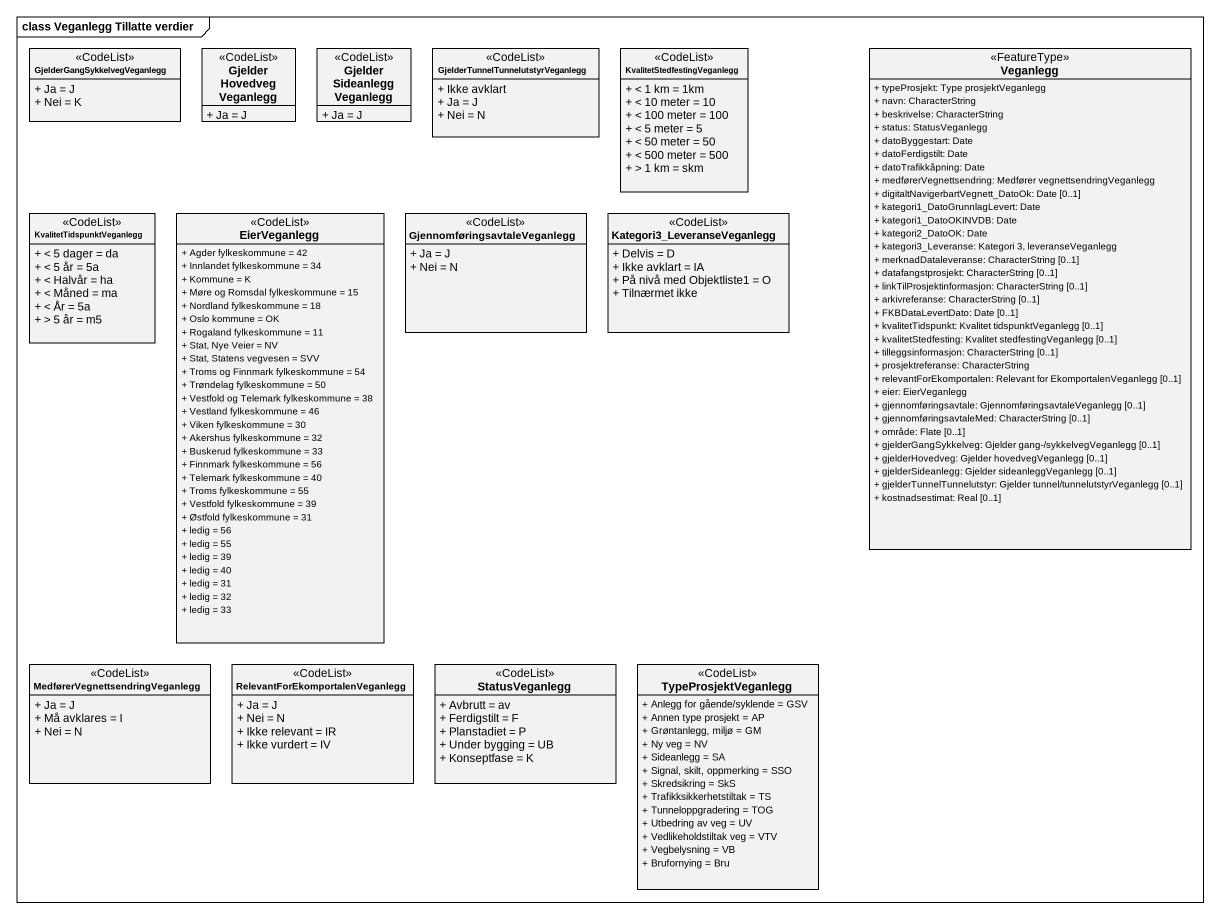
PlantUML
@startuml
mainframe class Veganlegg Tillatte verdier
hide circle
hide empty members
skinparam classAttributeIconSize 0
class "GjelderGangSykkelvegVeganlegg" as GjelderGangSykkelvegVeganleg <<CodeList>> {
  + Ja = J
  + Nei = K
}
class GjelderHovedvegVeganlegg <<CodeList>> {
  + Ja = J
}
class GjelderSideanleggVeganlegg <<CodeList>> {
  + Ja = J
}
class "GjelderTunnelTunnelutstyrVeganlegg" as GjelderTunnelTunnelutstyrVeg <<CodeList>> {
  + Ikke avklart
  + Ja = J
  + Nei = N
}
class KvalitetStedfestingVeganlegg <<CodeList>> {
  + < 1 km = 1km
  + < 10 meter = 10
  + < 100 meter = 100
  + < 5 meter = 5
  + < 50 meter = 50
  + < 500 meter = 500
  + > 1 km = skm
}
class Veganlegg <<FeatureType>> {
  + typeProsjekt: Type prosjektVeganlegg
  + navn: CharacterString
  + beskrivelse: CharacterString
  + status: StatusVeganlegg
  + datoByggestart: Date
  + datoFerdigstilt: Date
  + datoTrafikkåpning: Date
  + medførerVegnettsendring: Medfører vegnettsendringVeganlegg
  + digitaltNavigerbartVegnett_DatoOk: Date [0..1]
  + kategori1_DatoGrunnlagLevert: Date
  + kategori1_DatoOKINVDB: Date
  + kategori2_DatoOK: Date
  + kategori3_Leveranse: Kategori 3, leveranseVeganlegg
  + merknadDataleveranse: CharacterString [0..1]
  + datafangstprosjekt: CharacterString [0..1]
  + linkTilProsjektinformasjon: CharacterString [0..1]
  + arkivreferanse: CharacterString [0..1]
  + FKBDataLevertDato: Date [0..1]
  + kvalitetTidspunkt: Kvalitet tidspunktVeganlegg [0..1]
  + kvalitetStedfesting: Kvalitet stedfestingVeganlegg [0..1]
  + tilleggsinformasjon: CharacterString [0..1]
  + prosjektreferanse: CharacterString
  + relevantForEkomportalen: Relevant for EkomportalenVeganlegg [0..1]
  + eier: EierVeganlegg
  + gjennomføringsavtale: GjennomføringsavtaleVeganlegg [0..1]
  + gjennomføringsavtaleMed: CharacterString [0..1]
  + område: Flate [0..1]
  + gjelderGangSykkelveg: Gjelder gang-/sykkelvegVeganlegg [0..1]
  + gjelderHovedveg: Gjelder hovedvegVeganlegg [0..1]
  + gjelderSideanlegg: Gjelder sideanleggVeganlegg [0..1]
  + gjelderTunnelTunnelutstyr: Gjelder tunnel/tunnelutstyrVeganlegg [0..1]
  + kostnadsestimat: Real [0..1]
}
class KvalitetTidspunktVeganlegg <<CodeList>> {
  + < 5 dager = da
  + < 5 år = 5a
  + < Halvår = ha
  + < Måned = ma
  + < År = 5a
  + > 5 år = m5
}
class EierVeganlegg <<CodeList>> {
  + Agder fylkeskommune = 42
  + Innlandet fylkeskommune = 34
  + Kommune = K
  + Møre og Romsdal fylkeskommune = 15
  + Nordland fylkeskommune = 18
  + Oslo kommune = OK
  + Rogaland fylkeskommune = 11
  + Stat, Nye Veier = NV
  + Stat, Statens vegvesen = SVV
  + Troms og Finnmark fylkeskommune = 54
  + Trøndelag fylkeskommune = 50
  + Vestfold og Telemark fylkeskommune = 38
  + Vestland fylkeskommune = 46
  + Viken fylkeskommune = 30
  + Akershus fylkeskommune = 32
  + Buskerud fylkeskommune = 33
  + Finnmark fylkeskommune = 56
  + Telemark fylkeskommune = 40
  + Troms fylkeskommune = 55
  + Vestfold fylkeskommune = 39
  + Østfold fylkeskommune = 31
  + ledig = 56
  + ledig = 55
  + ledig = 39
  + ledig = 40
  + ledig = 31
  + ledig = 32
  + ledig = 33
}
class "GjennomføringsavtaleVeganlegg" as GjennomføringsavtaleVeganleg <<CodeList>> {
  + Ja = J
  + Nei = N
}
class Kategori3_LeveranseVeganlegg <<CodeList>> {
  + Delvis = D
  + Ikke avklart = IA
  + På nivå med Objektliste1 = O
  + Tilnærmet ikke
}
class "MedførerVegnettsendringVeganlegg" as MedførerVegnettsendringVegan <<CodeList>> {
  + Ja = J
  + Må avklares = I
  + Nei = N
}
class "RelevantForEkomportalenVeganlegg" as RelevantForEkomportalenVegan <<CodeList>> {
  + Ja = J
  + Nei = N
  + Ikke relevant = IR
  + Ikke vurdert = IV
}
class StatusVeganlegg <<CodeList>> {
  + Avbrutt = av
  + Ferdigstilt = F
  + Planstadiet = P
  + Under bygging = UB
  + Konseptfase = K
}
class TypeProsjektVeganlegg <<CodeList>> {
  + Anlegg for gående/syklende = GSV
  + Annen type prosjekt = AP
  + Grøntanlegg, miljø = GM
  + Ny veg = NV
  + Sideanlegg = SA
  + Signal, skilt, oppmerking = SSO
  + Skredsikring = SkS
  + Trafikksikkerhetstiltak = TS
  + Tunneloppgradering = TOG
  + Utbedring av veg = UV
  + Vedlikeholdstiltak veg = VTV
  + Vegbelysning = VB
  + Brufornying = Bru
}
@enduml
